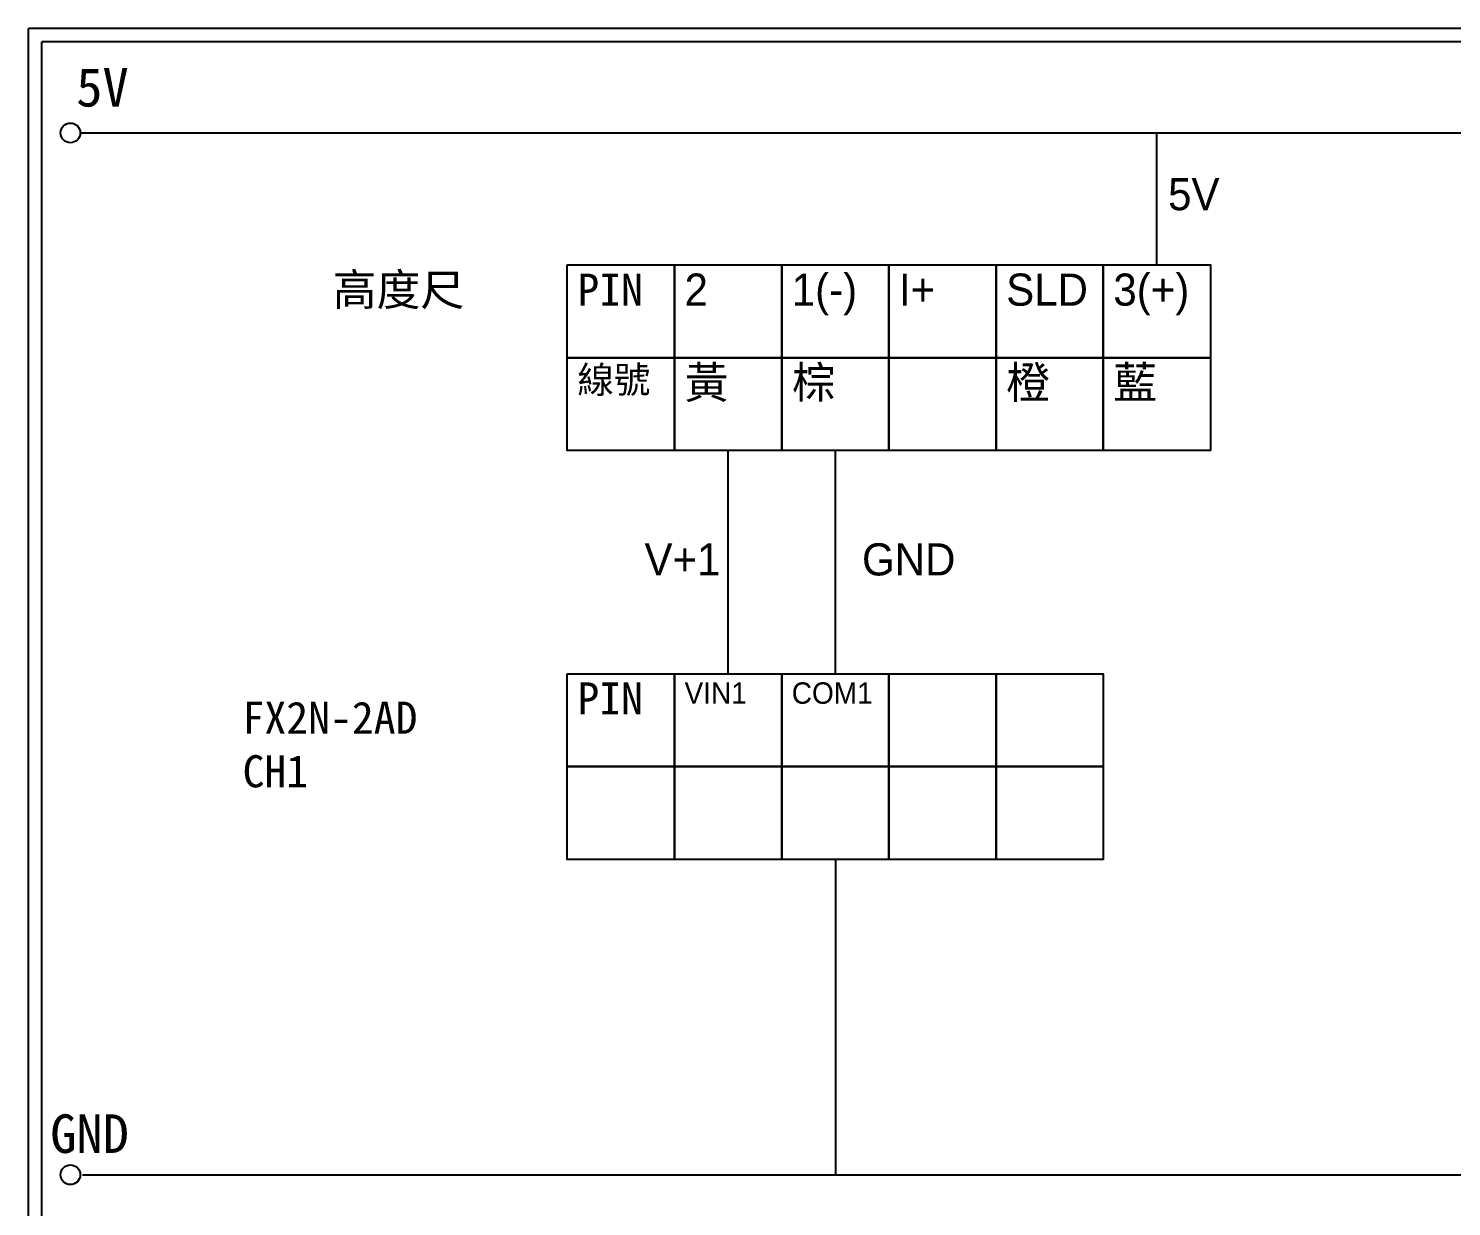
# Model space of a CAD drawing. Extents: x 627 to 914, y 3 to 207.
# Drawn here: x 627.2 to 760.1, y 97 to 207 of the extents above; entities that cross this region are included whole.
import ezdxf

# ---------------------------------------------------------------- set-up
doc = ezdxf.new("R2010")
doc.units = 0
doc.layers.get('0').update_dxf_attribs({"linetype": 'CONTINUOUS'})
doc.layers.add('圖框層', color=7, linetype='CONTINUOUS')
doc.layers.add('標尺寸層', color=3, linetype='CONTINUOUS')
doc.styles.add('STSL', font='kaiu.ttf')

msp = doc.modelspace()

# ---------------------------------------------------------------- linework, layer by layer
for points in [[(677.51, 184.9), (687.52, 184.9), (687.52, 176.23), (677.51, 176.23)], [(687.52, 184.9), (697.53, 184.9), (697.53, 176.23), (687.52, 176.23)], [(697.53, 184.9), (707.54, 184.9), (707.54, 176.23), (697.53, 176.23)], [(707.54, 184.9), (717.55, 184.9), (717.55, 176.23), (707.54, 176.23)], [(717.55, 184.9), (727.56, 184.9), (727.56, 176.23), (717.55, 176.23)], [(727.56, 184.9), (737.57, 184.9), (737.57, 176.23), (727.56, 176.23)], [(677.51, 176.23), (687.52, 176.23), (687.52, 167.57), (677.51, 167.57)], [(687.52, 176.23), (697.53, 176.23), (697.53, 167.57), (687.52, 167.57)], [(697.53, 176.23), (707.54, 176.23), (707.54, 167.57), (697.53, 167.57)], [(707.54, 176.23), (717.55, 176.23), (717.55, 167.57), (707.54, 167.57)], [(717.55, 176.23), (727.56, 176.23), (727.56, 167.57), (717.55, 167.57)], [(727.56, 176.23), (737.57, 176.23), (737.57, 167.57), (727.56, 167.57)], [(677.51, 146.73), (687.52, 146.73), (687.52, 138.07), (677.51, 138.07)], [(687.52, 146.73), (697.53, 146.73), (697.53, 138.07), (687.52, 138.07)], [(697.53, 146.73), (707.54, 146.73), (707.54, 138.07), (697.53, 138.07)], [(707.54, 146.73), (717.55, 146.73), (717.55, 138.07), (707.54, 138.07)], [(717.55, 146.73), (727.56, 146.73), (727.56, 138.07), (717.55, 138.07)], [(677.51, 138.07), (687.52, 138.07), (687.52, 129.4), (677.51, 129.4)], [(687.52, 138.07), (697.53, 138.07), (697.53, 129.4), (687.52, 129.4)], [(697.53, 138.07), (707.54, 138.07), (707.54, 129.4), (697.53, 129.4)], [(707.54, 138.07), (717.55, 138.07), (717.55, 129.4), (707.54, 129.4)], [(717.55, 138.07), (727.56, 138.07), (727.56, 129.4), (717.55, 129.4)]]:
    msp.add_lwpolyline(points, close=True)
at = {"layer": '圖框層', "color": 7}
for p, q in [((914.2, 206.97), (627.2, 206.97)), ((627.2, 3), (627.2, 206.97)), ((912.95, 205.72), (628.45, 205.72)), ((628.45, 4.25), (628.45, 205.72))]:
    msp.add_line(p, q, dxfattribs=at)
at = {"layer": '標尺寸層', "color": 7}
for p, q in [((632.04, 197.22), (909.63, 197.22)), ((632.25, 99.96), (910.12, 99.96))]:
    msp.add_line(p, q, dxfattribs=at)
at = {"layer": '標尺寸層'}
for p, q in [((732.57, 184.9), (732.57, 197.22)), ((692.53, 146.73), (692.53, 167.57)), ((702.54, 146.73), (702.54, 167.57)), ((702.54, 129.4), (702.54, 99.96))]:
    msp.add_line(p, q, dxfattribs=at)
at = {"layer": '標尺寸層', "color": 7}
for centre in [(631.12, 197.22), (631.12, 99.96)]:
    msp.add_circle(centre, 0.92, dxfattribs=at)

# ---------------------------------------------------------------- texts
at = {"attachment_point": 1}
for s, insert, char_height, width in [('{\\fPMingLiU|b0|i0|c136|p18;5V}', (733.61, 193), 3, 8.2913), ('{\\fPMingLiU|b0|i0|c136|p18;高度尺}', (655.61, 184.09), 3, 15.2361), ('PIN', (678.45, 184.09), 3, 8.2913), ('{\\fPMingLiU|b0|i0|c136|p18;2}', (688.46, 184.09), 3, 8.2913), ('{\\fPMingLiU|b0|i0|c136|p18;1(-)}', (698.47, 184.09), 3, 8.2913), ('{\\fPMingLiU|b0|i0|c136|p18;I+}', (708.48, 184.09), 3, 8.2913), ('{\\fPMingLiU|b0|i0|c136|p18;SLD}', (718.49, 184.09), 3, 8.2913), ('{\\fPMingLiU|b0|i0|c136|p18;3(+)}', (728.5, 184.09), 3, 8.2913), ('{\\fPMingLiU|b0|i0|c136|p18;線號}', (678.45, 175.43), 2.5, 8.2913), ('{\\fPMingLiU|b0|i0|c136|p18;黃}', (688.46, 175.43), 3, 8.2913), ('{\\fPMingLiU|b0|i0|c136|p18;棕}', (698.47, 175.43), 3, 8.2913), ('{\\fPMingLiU|b0|i0|c136|p18;橙}', (718.49, 175.43), 3, 8.2913), ('{\\fPMingLiU|b0|i0|c136|p18;藍}', (728.5, 175.43), 3, 8.2913), ('{\\fPMingLiU|b0|i0|c136|p18;V+1}', (684.72, 158.91), 3, 8.2913), ('{\\fPMingLiU|b0|i0|c136|p18;GND}', (705.03, 158.91), 3, 8.2913), ('PIN', (678.45, 145.93), 3, 8.2913), ('{\\fPMingLiU|b0|i0|c136|p18;VIN1}', (688.46, 145.93), 2, 8.2913), ('{\\fPMingLiU|b0|i0|c136|p18;COM1}', (698.47, 145.93), 2, 8.2913), ('FX2N-2AD\\PCH1', (647.19, 144.13), 3, 24.5871)]:
    msp.add_mtext(s, dxfattribs=dict(at, insert=insert, char_height=char_height, width=width))
at = {"layer": '圖框層', "color": 4, "style": 'STSL'}
for s, p in [('5V', (631.66, 199.68)), ('GND', (629.23, 102))]:
    msp.add_text(s, height=3.6, dxfattribs=at).set_placement(p)

doc.saveas('drawing.dxf')
